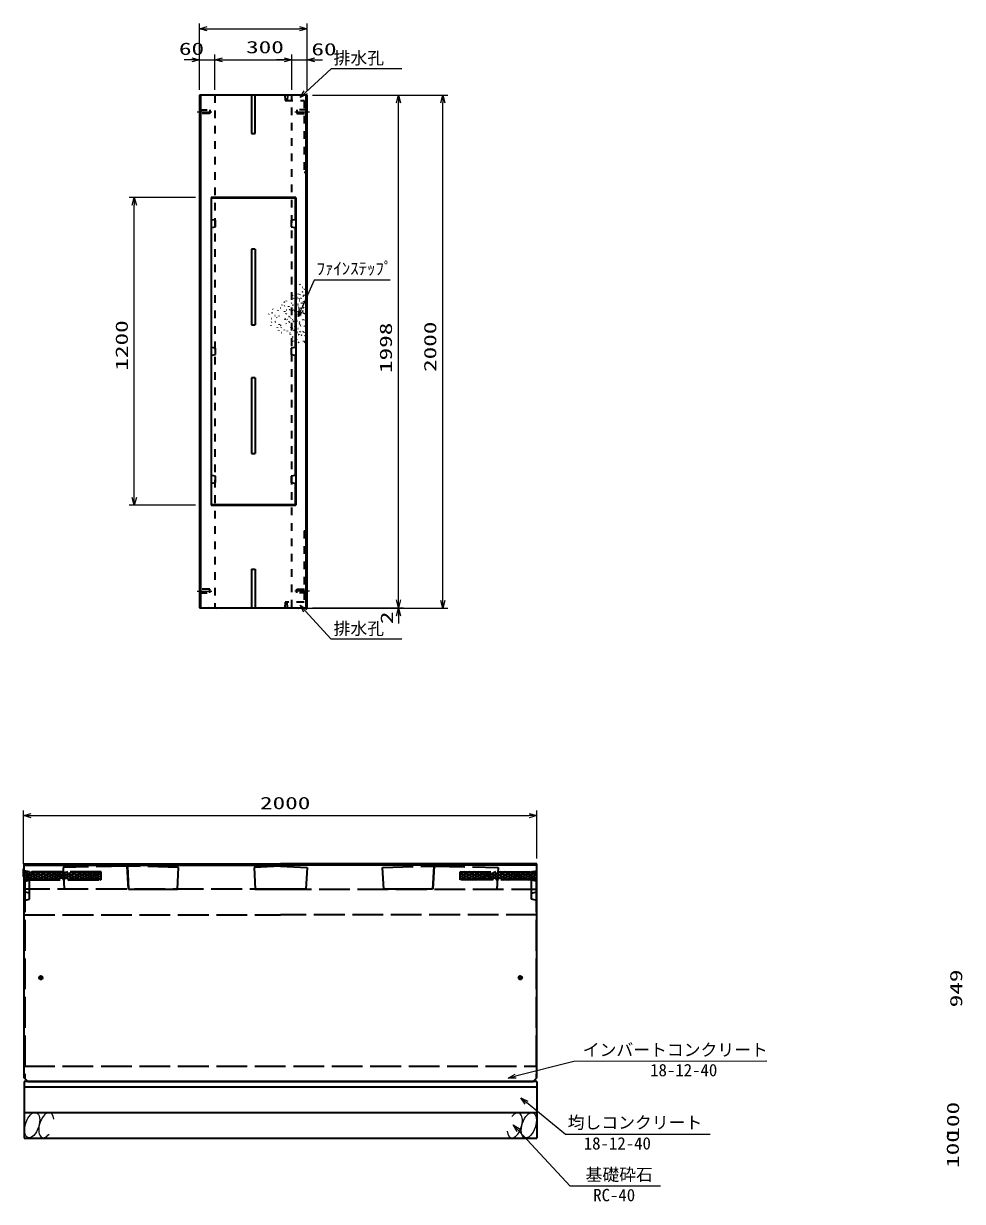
# Model space of a CAD drawing. Units: millimetres on the paper. Extents: x 15 to 1218, y 8 to 859.
# Drawn here: x 841.2 to 1024.3, y 456 to 685.6 of the extents above; entities that cross this region are included whole.
import ezdxf
from ezdxf.enums import TextEntityAlignment as Align

# ---------------------------------------------------------------- set-up
doc = ezdxf.new("R2010")
doc.units = ezdxf.units.MM
for name, pattern in [('DASHED', [7.5, 6, -1.5]), ('USER2', [18.5, 12, -1.5, 3.5, -1.5]), ('USER3', [3, 1.5, -1.5])]:
    doc.linetypes.add(name, pattern=pattern)
for name, color, linetype, lineweight in [('D-BMK（構造物基準線）', 2, 'USER2', 18), ('D-STR-DIM（寸法）', 7, 'Continuous', 13), ('D-STR-HTXT(均しCON-旗)', 7, 'Continuous', 13), ('D-STR-HTXT(基礎砕石-旗)', 7, 'Continuous', 13), ('D-STR-HTXT（WS-旗）', 7, 'Continuous', 13), ('D-STR-HTXT（旗上げ）', 7, 'Continuous', 13), ('D-STR-STRF(グリ)', 7, 'Continuous', 25), ('D-STR（構造物）', 1, 'Continuous', 35)]:
    doc.layers.add(name, color=color, linetype=linetype, lineweight=lineweight)
doc.styles.add('ＭＳ ゴシック', font='')
doc.styles.get('ＭＳ ゴシック').set_extended_font_data('MS Gothic')

# ---------------------------------------------------------------- blocks, each defined once
blk = doc.blocks.new('_Open30')
at = {"color": 7, "linetype": 'Continuous', "lineweight": 13}
for p, q in [((-1, 0.2679), (0, 0)), ((0, 0), (-1, -0.2679)), ((0, 0), (-1, 0))]:
    blk.add_line(p, q, dxfattribs=at)

msp = doc.modelspace()

# ---------------------------------------------------------------- linework, layer by layer
at = {"layer": 'D-BMK（構造物基準線）'}
for p, q in [((875.049, 668.412), (877.898, 668.412)), ((894.124, 668.412), (896.973, 668.412)), ((875.049, 575.012), (877.898, 575.012)), ((896.973, 575.012), (894.124, 575.012))]:
    msp.add_line(p, q, dxfattribs=at)
at = {"layer": 'D-STR-DIM（寸法）'}
for p, q in [((875.511, 679.559), (875.511, 685.609)), ((877.011, 684.609), (895.011, 684.609)), ((896.511, 679.589), (896.511, 685.609)), ((875.511, 672.662), (875.511, 679.559)), ((878.511, 672.662), (878.511, 679.559)), ((878.511, 672.714), (878.511, 679.559)), ((893.511, 672.662), (893.511, 679.559)), ((893.511, 672.662), (893.511, 679.559)), ((896.511, 672.632), (896.511, 679.559)), ((874.011, 678.559), (872.511, 678.559)), ((875.511, 678.559), (878.511, 678.559)), ((880.011, 678.559), (892.011, 678.559)), ((880.011, 678.559), (881.511, 678.559)), ((892.011, 678.559), (890.511, 678.559)), ((893.511, 678.559), (896.511, 678.559)), ((898.011, 678.559), (899.511, 678.559)), ((897.511, 671.662), (915.299, 671.662)), ((913.862, 671.662), (923.939, 671.662)), ((914.299, 573.262), (914.299, 670.162)), ((922.939, 573.162), (922.939, 670.162)), ((874.761, 651.712), (861.797, 651.712)), ((862.797, 593.212), (862.797, 650.212)), ((874.761, 591.712), (861.797, 591.712)), ((914.299, 573.262), (914.299, 574.762)), ((896.261, 571.662), (915.299, 571.662)), ((897.511, 571.762), (915.299, 571.762)), ((897.511, 571.762), (915.299, 571.762)), ((912.862, 571.662), (923.939, 571.662)), ((914.299, 571.762), (914.299, 571.662)), ((914.299, 570.162), (914.299, 568.662)), ((841.217, 521.848), (841.217, 532.227)), ((842.717, 531.227), (939.817, 531.227)), ((941.317, 522.853), (941.317, 532.227))]:
    msp.add_line(p, q, dxfattribs=at)
at = {"layer": 'D-STR-HTXT(均しCON-旗)'}
for points in [[(986.14, 483.368), (948.507, 483.321), (937.143, 480.456)], [(975.063, 469.087), (946.856, 469.087), (939.297, 475.301)]]:
    msp.add_lwpolyline(points, dxfattribs=at)
at = {"layer": 'D-STR-HTXT(基礎砕石-旗)'}
msp.add_lwpolyline([(965.378, 459.008), (947.807, 459.008), (937.717, 469.874)], dxfattribs=at)
at = {"layer": 'D-STR-HTXT（WS-旗）'}
for points in [[(914.965, 676.808), (901.176, 676.808), (896.219, 672.219)], [(914.965, 565.614), (901.176, 565.614), (896.129, 571.146)]]:
    msp.add_lwpolyline(points, dxfattribs=at)
at = {"layer": 'D-STR-HTXT（旗上げ）'}
msp.add_lwpolyline([(912.683, 635.621), (897.854, 635.621), (895.354, 629.87)], dxfattribs=at)
at = {"layer": 'D-STR-STRF(グリ)'}
for centre, major_axis in [((842.882, 470.921), (0.79, 2.421)), ((939.731, 470.874), (-0.79, -2.421))]:
    msp.add_ellipse(centre, major_axis=major_axis, ratio=0.5139, dxfattribs=at)
for centre, start_param, end_param in [((845.622, 470.921), 5.3575563, 10.3750652), ((936.991, 470.874), 2.2159636, 7.2334726)]:
    msp.add_ellipse(centre, major_axis=(0.79, 2.421), ratio=0.5139, start_param=start_param, end_param=end_param, dxfattribs=at)
at = {"layer": 'D-STR（構造物）'}
for p, q in [((896.511, 671.662), (875.511, 671.662)), ((875.511, 671.662), (875.511, 571.762)), ((875.761, 571.762), (875.761, 671.662)), ((885.636, 671.662), (885.636, 664.162)), ((886.386, 664.162), (886.386, 671.662)), ((896.261, 671.662), (896.261, 571.762)), ((896.511, 571.762), (896.511, 671.662)), ((885.636, 664.162), (886.386, 664.162)), ((894.261, 651.712), (877.761, 651.712)), ((877.761, 651.712), (877.761, 591.712)), ((877.836, 647.387), (877.836, 651.637)), ((877.836, 651.637), (894.186, 651.637)), ((894.186, 651.637), (894.186, 647.387)), ((894.261, 651.712), (894.261, 591.712)), ((878.636, 647.262), (877.836, 647.387)), ((894.186, 647.387), (893.386, 647.262)), ((877.836, 645.887), (878.636, 646.012)), ((877.836, 622.462), (877.836, 645.887)), ((878.636, 646.012), (878.636, 647.262)), ((893.386, 647.262), (893.386, 646.012)), ((893.386, 646.012), (894.186, 645.887)), ((894.186, 645.887), (894.186, 622.462)), ((885.636, 641.637), (885.636, 626.887)), ((886.386, 641.637), (885.636, 641.637)), ((886.386, 641.637), (886.386, 626.887)), ((894.279, 633.71), (894.332, 633.657)), ((894.332, 633.657), (894.385, 633.71)), ((894.393, 634.565), (894.465, 634.545)), ((895.018, 634.74), (895.076, 634.788)), ((895.076, 634.788), (895.124, 634.731)), ((895.594, 634.234), (895.669, 634.234)), ((895.942, 633.849), (895.995, 633.902)), ((895.995, 633.902), (896.048, 633.849)), ((892.08, 631.319), (892.027, 631.372)), ((892.08, 631.319), (892.133, 631.372)), ((892.495, 631.496), (892.458, 631.561)), ((893.625, 632.574), (893.618, 632.649)), ((893.913, 631.976), (893.842, 632.002)), ((894.372, 632.988), (894.307, 632.95)), ((894.326, 631.86), (894.357, 631.792)), ((894.542, 632.165), (894.481, 632.122)), ((894.542, 632.165), (894.585, 632.103)), ((894.759, 632.838), (894.685, 632.851)), ((894.976, 631.988), (895.037, 632.031)), ((895.085, 631.561), (895.01, 631.567)), ((895.037, 632.031), (895.08, 631.97)), ((895.098, 632.766), (895.124, 632.837)), ((895.306, 632.091), (895.374, 632.123)), ((895.578, 633.301), (895.505, 633.282)), ((895.558, 633.374), (895.578, 633.301)), ((895.695, 632.464), (895.708, 632.538)), ((895.708, 632.538), (895.782, 632.525)), ((895.822, 631.413), (895.86, 631.477)), ((895.86, 631.477), (895.924, 631.44)), ((895.89, 632.664), (895.951, 632.707)), ((895.951, 632.707), (895.994, 632.646)), ((889.697, 629.216), (889.64, 629.168)), ((889.745, 629.158), (889.697, 629.216)), ((889.854, 629.905), (889.78, 629.912)), ((890.819, 629.615), (890.826, 629.689)), ((891.298, 630.229), (891.372, 630.236)), ((891.607, 630.737), (891.626, 630.809)), ((892.055, 630.612), (892.12, 630.65)), ((892.073, 629.522), (892.105, 629.454)), ((892.348, 629.025), (892.406, 629.073)), ((892.406, 629.073), (892.454, 629.016)), ((892.563, 629.763), (892.488, 629.769)), ((892.871, 630.499), (892.846, 630.429)), ((893.122, 629.785), (893.054, 629.753)), ((893.122, 629.785), (893.09, 629.853)), ((893.461, 631.117), (893.403, 631.068)), ((893.646, 630.781), (893.707, 630.738)), ((893.707, 630.738), (893.664, 630.676)), ((893.81, 629.679), (893.762, 629.737)), ((894.062, 629.64), (893.997, 629.603)), ((894.025, 629.705), (894.062, 629.64)), ((894.288, 630.38), (894.363, 630.374)), ((894.503, 629.033), (894.465, 628.968)), ((894.653, 630.751), (894.728, 630.751)), ((894.672, 630.922), (894.659, 630.996)), ((894.666, 629.414), (894.739, 629.433)), ((894.739, 629.433), (894.719, 629.506)), ((894.897, 630.23), (894.824, 630.21)), ((895.059, 630.193), (895.121, 630.15)), ((895.121, 630.15), (895.078, 630.088)), ((895.428, 631.144), (895.38, 631.202)), ((895.539, 631.087), (895.478, 631.044)), ((895.582, 631.025), (895.539, 631.087)), ((895.74, 630.237), (895.814, 630.25)), ((895.831, 631.034), (895.757, 631.047)), ((895.87, 629.182), (895.796, 629.169)), ((895.814, 630.25), (895.827, 630.176)), ((895.818, 630.961), (895.831, 631.034)), ((895.883, 629.108), (895.87, 629.182)), ((896.112, 629.011), (896.051, 629.054)), ((885.636, 626.887), (886.386, 626.887)), ((889.014, 628.992), (888.995, 628.92)), ((889.431, 626.761), (889.412, 626.688)), ((889.467, 628.116), (889.542, 628.116)), ((889.571, 627.399), (889.513, 627.351)), ((890.29, 628.662), (890.215, 628.662)), ((890.235, 627.41), (890.3, 627.448)), ((890.3, 627.448), (890.263, 627.513)), ((890.669, 628.277), (890.616, 628.33)), ((891.038, 628.578), (891.069, 628.646)), ((891.13, 626.915), (891.111, 626.988)), ((891.314, 626.827), (891.249, 626.79)), ((891.314, 626.827), (891.352, 626.762)), ((892.175, 627.974), (892.175, 627.899)), ((892.25, 627.974), (892.175, 627.974)), ((892.311, 627.203), (892.382, 627.178)), ((892.643, 627.847), (892.624, 627.919)), ((892.924, 628.519), (892.999, 628.519)), ((893.026, 627.454), (892.958, 627.422)), ((892.999, 628.519), (892.999, 628.444)), ((893.057, 627.386), (893.026, 627.454)), ((893.324, 628.187), (893.271, 628.134)), ((893.603, 627.952), (893.546, 627.904)), ((893.603, 627.952), (893.651, 627.895)), ((893.788, 627.616), (893.85, 627.573)), ((893.85, 627.573), (893.807, 627.512)), ((894.183, 626.986), (894.108, 626.986)), ((894.506, 627.209), (894.431, 627.216)), ((894.493, 627.623), (894.55, 627.672)), ((894.55, 627.672), (894.502, 627.729)), ((894.925, 628.677), (894.912, 628.603)), ((895.039, 627.065), (894.967, 627.046)), ((895.06, 627.438), (894.987, 627.458)), ((895.059, 626.993), (895.039, 627.065)), ((895.04, 627.366), (895.06, 627.438)), ((895.18, 628.866), (895.119, 628.823)), ((895.18, 628.866), (895.223, 628.805)), ((895.226, 626.707), (895.283, 626.756)), ((895.283, 626.756), (895.235, 626.813)), ((895.621, 627.879), (895.682, 627.922)), ((895.682, 627.922), (895.725, 627.861)), ((895.974, 627.87), (895.961, 627.796)), ((896.069, 628.95), (896.112, 629.011)), ((890.676, 626.451), (890.65, 626.38)), ((890.895, 625.804), (890.927, 625.736)), ((891.418, 625.38), (891.476, 625.428)), ((891.438, 626.359), (891.491, 626.412)), ((891.476, 625.428), (891.524, 625.371)), ((892.054, 625.867), (892.074, 625.939)), ((892.574, 625.704), (892.581, 625.63)), ((893.1, 625.332), (893.1, 625.257)), ((893.216, 625.04), (893.163, 624.987)), ((893.356, 626.437), (893.288, 626.405)), ((893.388, 626.369), (893.356, 626.437)), ((893.645, 624.509), (893.57, 624.509)), ((893.634, 626.335), (893.609, 626.264)), ((893.645, 624.584), (893.645, 624.509)), ((893.976, 625.785), (893.904, 625.804)), ((893.957, 625.712), (893.976, 625.785)), ((894.129, 626.537), (894.056, 626.518)), ((894.109, 626.61), (894.129, 626.537)), ((894.2, 625.102), (894.142, 625.054)), ((894.2, 625.102), (894.151, 625.159)), ((894.29, 625.027), (894.29, 625.102)), ((894.397, 625.837), (894.344, 625.89)), ((894.344, 625.784), (894.397, 625.837)), ((894.713, 625.383), (894.645, 625.415)), ((894.654, 626.162), (894.729, 626.162)), ((894.821, 625.026), (894.896, 625.019)), ((894.896, 625.019), (894.889, 624.945)), ((895.166, 625.554), (895.093, 625.574)), ((895.166, 625.554), (895.146, 625.482)), ((895.389, 624.871), (895.332, 624.823)), ((895.341, 624.929), (895.389, 624.871)), ((895.75, 625.552), (895.757, 625.627)), ((895.946, 625.399), (895.898, 625.457)), ((895.979, 626.673), (895.972, 626.598)), ((896.079, 624.714), (896.085, 624.789)), ((878.636, 622.337), (877.836, 622.462)), ((878.636, 621.087), (878.636, 622.337)), ((894.186, 622.462), (893.386, 622.337)), ((893.386, 622.337), (893.386, 621.087)), ((893.63, 623.73), (893.598, 623.662)), ((893.995, 623.747), (893.942, 623.8)), ((893.942, 623.694), (893.995, 623.747)), ((894.45, 624.006), (894.503, 623.953)), ((894.752, 623.531), (894.819, 623.499)), ((894.819, 623.499), (894.788, 623.431)), ((895.856, 623.668), (895.863, 623.743)), ((895.995, 623.467), (896.052, 623.515)), ((896.052, 623.515), (896.004, 623.573)), ((877.836, 620.962), (878.636, 621.087)), ((877.836, 597.537), (877.836, 620.962)), ((893.386, 621.087), (894.186, 620.962)), ((894.186, 620.962), (894.186, 597.537)), ((886.386, 616.537), (885.636, 616.537)), ((885.636, 616.537), (885.636, 601.787)), ((886.386, 616.537), (886.386, 601.787)), ((885.636, 601.787), (886.386, 601.787)), ((878.636, 597.412), (877.836, 597.537)), ((878.636, 596.162), (878.636, 597.412)), ((894.186, 597.537), (893.386, 597.412)), ((893.386, 597.412), (893.386, 596.162)), ((877.836, 596.037), (878.636, 596.162)), ((877.836, 591.787), (877.836, 596.037)), ((893.386, 596.162), (894.186, 596.037)), ((894.186, 596.037), (894.186, 591.787)), ((877.761, 591.712), (894.261, 591.712)), ((894.186, 591.787), (877.836, 591.787)), ((885.636, 579.262), (885.636, 571.762)), ((885.636, 579.262), (886.386, 579.262)), ((886.386, 579.262), (886.386, 571.762)), ((875.511, 571.762), (896.511, 571.762)), ((877.261, 571.662), (877.161, 571.762)), ((878.761, 571.662), (877.261, 571.662)), ((878.761, 571.662), (878.861, 571.762)), ((893.261, 571.662), (893.161, 571.762)), ((894.761, 571.662), (893.261, 571.662)), ((894.761, 571.662), (894.861, 571.762)), ((841.317, 521.853), (891.317, 521.853)), ((841.317, 480.147), (841.317, 521.853)), ((841.317, 521.603), (891.317, 521.603)), ((941.317, 521.853), (891.317, 521.853)), ((941.317, 521.603), (891.317, 521.603)), ((941.317, 480.147), (941.317, 521.853)), ((841.217, 520.848), (841.317, 520.948)), ((841.217, 519.348), (841.217, 520.848)), ((841.317, 519.248), (841.217, 519.348)), ((861.692, 516.897), (871.192, 516.897)), ((920.942, 516.897), (911.442, 516.897)), ((844.117, 499.647), (845.017, 499.647)), ((844.567, 500.097), (844.567, 499.197)), ((938.517, 499.647), (937.617, 499.647)), ((938.067, 500.097), (938.067, 499.197)), ((842.067, 479.397), (841.317, 480.147)), ((940.567, 479.397), (941.317, 480.147)), ((941.306, 479.397), (841.306, 479.397)), ((841.306, 479.397), (841.306, 478.397)), ((841.306, 478.397), (941.306, 478.397)), ((841.306, 478.397), (941.306, 478.397)), ((841.306, 478.397), (841.306, 473.397)), ((842.067, 479.397), (940.567, 479.397)), ((941.306, 479.397), (941.306, 478.397)), ((941.306, 478.397), (941.306, 473.397)), ((841.306, 473.397), (941.306, 473.397)), ((841.306, 473.397), (841.306, 468.397)), ((841.306, 473.397), (941.306, 473.397)), ((941.306, 473.397), (941.306, 468.397)), ((841.306, 468.397), (941.306, 468.397))]:
    msp.add_line(p, q, dxfattribs=at)
at = {"layer": 'D-STR（構造物）', "linetype": 'USER3'}
for p, q in [((878.511, 671.662), (878.511, 571.762)), ((892.152, 671.662), (892.233, 670.612)), ((892.233, 670.612), (895.929, 670.612)), ((892.673, 671.662), (892.599, 670.612)), ((893.511, 571.762), (893.511, 671.662)), ((895.929, 670.612), (895.929, 656.662)), ((875.511, 668.762), (877.511, 668.762)), ((877.511, 668.062), (875.511, 668.062)), ((877.511, 668.762), (877.511, 668.062)), ((896.511, 668.762), (894.511, 668.762)), ((894.511, 668.762), (894.511, 668.062)), ((894.511, 668.062), (896.511, 668.062)), ((895.929, 656.662), (896.504, 656.662)), ((895.936, 586.762), (895.936, 572.812)), ((895.936, 586.762), (896.511, 586.762)), ((877.511, 575.362), (875.511, 575.362)), ((875.511, 574.662), (877.511, 574.662)), ((877.511, 574.662), (877.511, 575.362)), ((894.511, 575.362), (896.511, 575.362)), ((894.511, 574.662), (894.511, 575.362)), ((896.511, 574.662), (894.511, 574.662)), ((892.24, 572.812), (892.159, 571.762)), ((895.936, 572.812), (892.24, 572.812)), ((892.68, 571.762), (892.606, 572.812))]:
    msp.add_line(p, q, dxfattribs=at)
at = {"layer": 'D-STR（構造物）', "linetype": 'DASHED'}
for p, q in [((861.367, 521.398), (848.917, 521.144)), ((848.917, 521.144), (849.153, 516.897)), ((861.367, 521.398), (861.632, 516.899)), ((861.442, 521.398), (861.692, 516.897)), ((871.442, 521.148), (861.442, 521.398)), ((871.192, 516.897), (871.442, 521.148)), ((891.317, 521.398), (886.142, 521.148)), ((886.142, 521.148), (886.392, 516.897)), ((891.317, 521.398), (896.492, 521.148)), ((896.492, 521.148), (896.242, 516.897)), ((911.192, 521.148), (921.192, 521.398)), ((911.442, 516.897), (911.192, 521.148)), ((921.192, 521.398), (920.942, 516.897)), ((921.267, 521.398), (921.002, 516.899)), ((921.267, 521.398), (933.717, 521.144)), ((933.717, 521.144), (933.481, 516.897)), ((841.316, 520.003), (841.995, 520.342)), ((843.816, 520.253), (841.316, 519.003)), ((844.816, 520.253), (841.316, 518.503)), ((841.316, 520.253), (844.316, 518.753)), ((841.316, 519.503), (842.816, 520.253)), ((841.316, 519.753), (843.316, 518.753)), ((842.316, 518.753), (841.316, 519.253)), ((842.367, 520.253), (841.317, 520.505)), ((842.268, 520.276), (845.316, 518.753)), ((856.317, 520.253), (842.367, 520.253)), ((845.816, 520.253), (842.816, 518.753)), ((843.316, 520.253), (846.316, 518.753)), ((843.816, 518.753), (846.816, 520.253)), ((847.316, 518.753), (844.316, 520.253)), ((844.816, 518.753), (847.816, 520.253)), ((848.316, 518.753), (845.316, 520.253)), ((845.816, 518.753), (848.816, 520.253)), ((849.316, 518.753), (846.316, 520.253)), ((849.816, 520.253), (846.816, 518.753)), ((847.316, 520.253), (850.316, 518.753)), ((850.816, 520.253), (847.816, 518.753)), ((848.316, 520.253), (851.316, 518.753)), ((851.816, 520.253), (848.816, 518.753)), ((849.316, 520.253), (852.316, 518.753)), ((849.816, 518.753), (852.816, 520.253)), ((853.316, 518.753), (850.316, 520.253)), ((850.816, 518.753), (853.816, 520.253)), ((854.316, 518.753), (851.316, 520.253)), ((851.816, 518.753), (854.816, 520.253)), ((855.316, 518.753), (852.316, 520.253)), ((852.816, 518.753), (855.816, 520.253)), ((853.316, 520.253), (856.317, 518.752)), ((856.317, 520.003), (853.816, 518.753)), ((854.316, 520.253), (856.317, 519.252)), ((856.317, 519.503), (854.816, 518.753)), ((855.316, 520.253), (856.317, 519.752)), ((856.317, 519.003), (855.816, 518.753)), ((856.317, 518.753), (856.317, 520.253)), ((927.318, 520.253), (926.317, 519.752)), ((928.318, 520.253), (926.317, 519.252)), ((926.317, 520.253), (940.267, 520.253)), ((926.317, 518.753), (926.317, 520.253)), ((929.318, 520.253), (926.317, 518.752)), ((926.317, 520.003), (928.818, 518.753)), ((926.317, 519.503), (927.818, 518.753)), ((926.317, 519.003), (926.818, 518.753)), ((929.818, 518.753), (926.818, 520.253)), ((927.318, 518.753), (930.318, 520.253)), ((930.818, 518.753), (927.818, 520.253)), ((928.318, 518.753), (931.318, 520.253)), ((931.818, 518.753), (928.818, 520.253)), ((929.318, 518.753), (932.318, 520.253)), ((932.818, 518.753), (929.818, 520.253)), ((933.318, 520.253), (930.318, 518.753)), ((930.818, 520.253), (933.818, 518.753)), ((934.318, 520.253), (931.318, 518.753)), ((931.818, 520.253), (934.818, 518.753)), ((935.318, 520.253), (932.318, 518.753)), ((932.818, 520.253), (935.818, 518.753)), ((933.318, 518.753), (936.318, 520.253)), ((936.818, 518.753), (933.818, 520.253)), ((934.318, 518.753), (937.318, 520.253)), ((937.818, 518.753), (934.818, 520.253)), ((935.318, 518.753), (938.318, 520.253)), ((938.818, 518.753), (935.818, 520.253)), ((939.318, 520.253), (936.318, 518.753)), ((936.818, 520.253), (939.818, 518.753)), ((940.366, 520.276), (937.318, 518.753)), ((937.818, 520.253), (941.318, 518.503)), ((941.318, 520.253), (938.318, 518.753)), ((938.818, 520.253), (941.318, 519.003)), ((941.318, 519.753), (939.318, 518.753)), ((941.318, 519.503), (939.818, 520.253)), ((940.267, 520.253), (941.317, 520.505)), ((940.318, 518.753), (941.318, 519.253)), ((941.318, 520.003), (940.639, 520.342)), ((841.317, 518.426), (842.367, 518.753)), ((891.317, 516.897), (841.317, 516.897)), ((841.477, 518.397), (841.477, 479.987)), ((842.366, 518.753), (856.317, 518.753)), ((842.367, 514.938), (842.367, 518.753)), ((886.392, 516.897), (891.317, 516.897)), ((891.317, 516.897), (941.317, 516.897)), ((896.242, 516.897), (891.317, 516.897)), ((940.268, 518.753), (926.317, 518.753)), ((940.267, 514.938), (940.267, 518.753)), ((941.317, 518.426), (940.267, 518.753)), ((941.157, 518.397), (941.157, 479.987)), ((842.367, 516.135), (841.317, 516.403)), ((841.317, 514.669), (842.367, 514.938)), ((940.267, 516.135), (941.317, 516.403)), ((941.317, 514.669), (940.267, 514.938)), ((841.317, 511.897), (891.317, 511.897)), ((941.317, 511.897), (891.317, 511.897)), ((841.306, 482.397), (941.106, 482.397))]:
    msp.add_line(p, q, dxfattribs=at)
at = {"layer": 'D-STR（構造物）'}
for centre, radius in [((844.567, 499.647), 0.35), ((844.567, 499.647), 0.3), ((938.067, 499.647), 0.35), ((938.067, 499.647), 0.3)]:
    msp.add_circle(centre, radius, dxfattribs=at)

# ---------------------------------------------------------------- block references
at = {"layer": 'D-STR-DIM（寸法）', "xscale": 1.5, "yscale": 1.5}
for p, rotation in [((875.511, 684.609), 180), ((878.511, 678.559), 180), ((878.511, 678.559), 180), ((896.511, 678.559), 180), ((914.299, 671.662), 90), ((922.939, 671.662), 90), ((862.797, 651.712), 90), ((862.797, 591.712), 270), ((914.299, 571.762), 270), ((914.299, 571.762), 270), ((914.299, 571.662), 90), ((922.939, 571.662), 270), ((841.217, 531.227), 180)]:
    msp.add_blockref('_Open30', p, dxfattribs=dict(at, rotation=rotation))
for p in [(896.511, 684.609), (875.511, 678.559), (893.511, 678.559), (893.511, 678.559), (941.317, 531.227)]:
    msp.add_blockref('_Open30', p, dxfattribs=at)
at = {"layer": 'D-STR-HTXT(均しCON-旗)', "xscale": 1.5, "yscale": 1.5}
for p, rotation in [((935.689, 480.09), 194.1476), ((938.138, 476.253), 140.57786)]:
    msp.add_blockref('_Open30', p, dxfattribs=dict(at, rotation=rotation))
at = {"layer": 'D-STR-HTXT(基礎砕石-旗)', "xscale": 1.5, "yscale": 1.5, "rotation": 132.88015}
msp.add_blockref('_Open30', (936.696, 470.973), dxfattribs=at)
at = {"layer": 'D-STR-HTXT（WS-旗）', "xscale": 1.5, "yscale": 1.5}
for p, rotation in [((895.118, 671.2), 222.78711), ((895.118, 572.254), 132.37661)]:
    msp.add_blockref('_Open30', p, dxfattribs=dict(at, rotation=rotation))
at = {"layer": 'D-STR-HTXT（旗上げ）', "xscale": 1.5, "yscale": 1.5, "rotation": 246.50838}
msp.add_blockref('_Open30', (894.756, 628.495), dxfattribs=at)

# ---------------------------------------------------------------- texts
at = {"layer": 'D-STR-DIM（寸法）', "style": 'ＭＳ ゴシック', "width": 1.5}
for s, p in [('60', (871.496, 678.777)), ('300', (884.594, 679.096)), ('60', (897.33, 678.683)), ('2000', (887.309, 531.764))]:
    msp.add_text(s, height=2.405, dxfattribs=at).set_placement(p, align=Align.BOTTOM_LEFT)
for s, p in [('1200', (862.26, 617.962)), ('1998', (913.762, 617.504)), ('2000', (922.402, 617.704)), ('2', (913.937, 568.574)), ('949', (1024.956, 493.876)), ('100', (1024.347, 468.081)), ('100', (1024.294, 462.578))]:
    msp.add_text(s, height=2.405, rotation=90, dxfattribs=at).set_placement(p, align=Align.BOTTOM_LEFT)
at = {"layer": 'D-STR-HTXT(均しCON-旗)', "style": 'ＭＳ ゴシック'}
for s, p in [('インバートコンクリート', (950.236, 483.665)), ('18-12-40', (963.379, 479.718)), ('均しコンクリート', (947.302, 469.498)), ('18-12-40', (950.437, 465.436))]:
    msp.add_text(s, height=2.405, dxfattribs=at).set_placement(p, align=Align.BOTTOM_LEFT)
at = {"layer": 'D-STR-HTXT(基礎砕石-旗)', "style": 'ＭＳ ゴシック'}
for s, p in [('基礎砕石', (950.79, 459.342)), ('RC-40', (952.278, 455.357))]:
    msp.add_text(s, height=2.405, dxfattribs=at).set_placement(p, align=Align.BOTTOM_LEFT)
at = {"layer": 'D-STR-HTXT（WS-旗）', "style": 'ＭＳ ゴシック'}
for p in [(901.657, 676.96), (901.657, 565.766)]:
    msp.add_text('排水孔', height=2.405, dxfattribs=at).set_placement(p, align=Align.BOTTOM_LEFT)
at = {"layer": 'D-STR-HTXT（旗上げ）', "style": 'ＭＳ ゴシック'}
msp.add_text('ﾌｧｲﾝｽﾃｯﾌﾟ', height=2.405, dxfattribs=at).set_placement((898.333, 635.945), align=Align.BOTTOM_LEFT)

doc.saveas('drawing.dxf')
